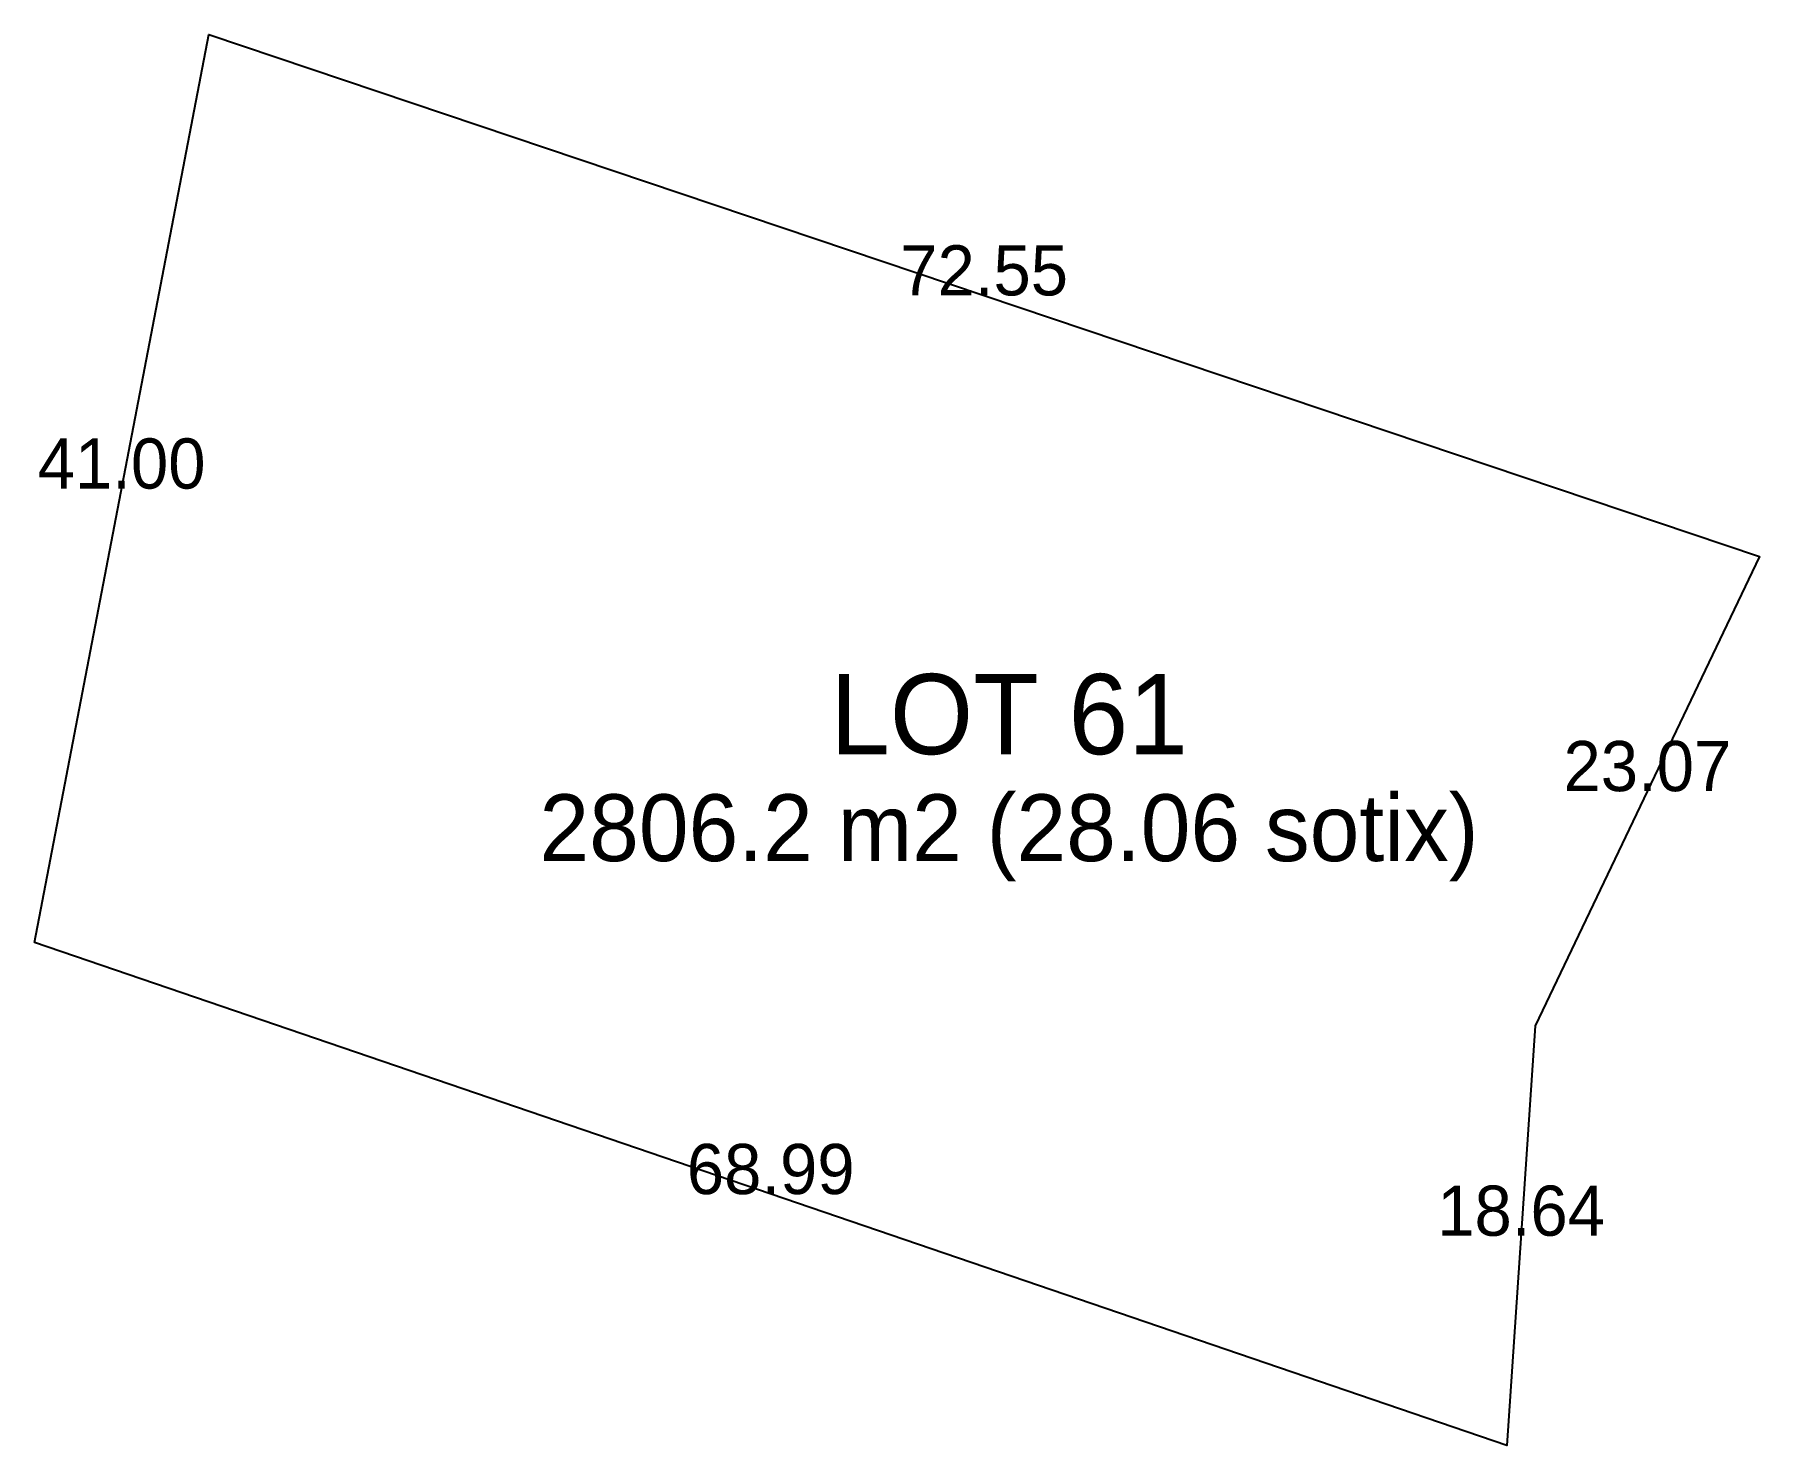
# Model space of a CAD drawing. Header units: metres. Extents: x -43.2 to 33.3, y -28.6 to 34.
import ezdxf
from ezdxf.enums import TextEntityAlignment as Align

# ---------------------------------------------------------------- set-up
doc = ezdxf.new("R2010")
doc.units = ezdxf.units.M

msp = doc.modelspace()

# ---------------------------------------------------------------- linework, layer by layer
at = {"layer": 'LOTS'}
msp.add_lwpolyline([(-43.2097, -6.2807), (-35.4822, 33.9857), (33.2779, 10.8473), (23.334, -9.9751), (22.0801, -28.5772)], close=True, dxfattribs=at)

# ---------------------------------------------------------------- texts
at = {"layer": 'DIMS'}
for s, p in [('72.55', (-1.1022, 22.4165)), ('41.00', (-39.346, 13.8525)), ('23.07', (28.3059, 0.4361)), ('68.99', (-10.5648, -17.429)), ('18.64', (22.707, -19.2761))]:
    msp.add_text(s, height=2.223, dxfattribs=at).set_placement(p, align=Align.CENTER)
at = {"layer": 'LABELS'}
for s, height, p in [('LOT 61', 3.557, (0, 2.0751)), ('2806.2 m2 (28.06 sotix)', 2.964, (0, -2.668))]:
    msp.add_text(s, height=height, dxfattribs=at).set_placement(p, align=Align.CENTER)

doc.saveas('drawing.dxf')
